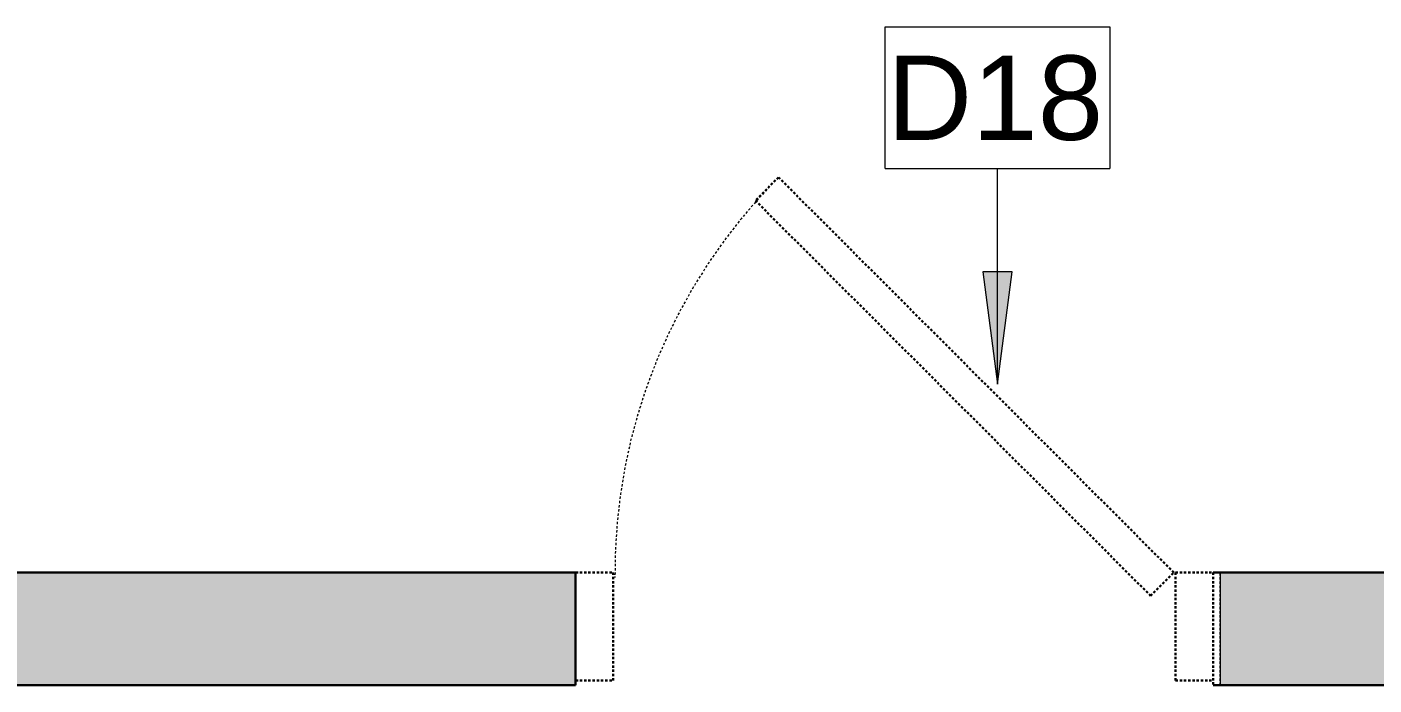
# Model space of a CAD drawing. Header units: inches. Extents: x -1176 to 1551, y -3558 to 978.
# Drawn here: x 940.1 to 1012, y 436.8 to 471.9 of the extents above; entities that cross this region are included whole.
import ezdxf

# ---------------------------------------------------------------- set-up
doc = ezdxf.new("R2010")
doc.units = ezdxf.units.IN
doc.header["$MEASUREMENT"] = 0
doc.linetypes.add('Demolished', pattern=[0.1875, 0.125, -0.0625])
for name, color, linetype, lineweight in [('A-ANNO-KEYN', 231, 'Continuous', 9), ('A-DOOR', 31, 'Continuous', 18), ('A-DOOR-FRAM', 31, 'Continuous', 30), ('A-WALL', 113, 'Continuous', 18), ('A-WALL-PATT', 111, 'Continuous', 18)]:
    doc.layers.add(name, color=color, linetype=linetype, lineweight=lineweight)
doc.styles.add('Arial', font='arial.ttf', dxfattribs={"height": 4.5})

# ---------------------------------------------------------------- blocks, each defined once
blk = doc.blocks.new('Single Flush - OTJ_SOLIDFLUSH_ALUM 30_ - CLERESTORY-7605973-1st Floor Demo')
at = {"layer": 'A-DOOR', "color": 10, "linetype": 'Demolished', "lineweight": 30}
for p, q in [((-6.174, 24.081), (-7.412, 22.843)), ((14.906, 3), (-6.174, 24.081)), ((-7.412, 22.843), (13.669, 1.763)), ((13.669, 1.763), (14.906, 3))]:
    blk.add_line(p, q, dxfattribs=at)
at = {"layer": 'A-DOOR', "color": 7, "linetype": 'Demolished', "lineweight": 9}
blk.add_arc((14.906, 3), 29.812, 135, 180.5, dxfattribs=at)
at = {"layer": 'A-DOOR-FRAM', "color": 10, "linetype": 'Demolished'}
for p, q in [((-17, -2.75), (-17, 3)), ((-17, 3), (-15, 3)), ((-15, -2.75), (-15, 3)), ((15, -2.75), (15, 3)), ((15, 3), (17, 3)), ((17, -2.75), (17, 3)), ((-17, -2.75), (-15, -2.75)), ((15, -2.75), (17, -2.75))]:
    blk.add_line(p, q, dxfattribs=at)
blk = doc.blocks.new('Keynote Tag - Keynote Number - Boxed-135510-1st Floor Demo')
at = {"layer": 'A-ANNO-KEYN'}
for p, q in [((-0.125, -0.0792), (-0.125, 0.0781)), ((-0.125, 0.0781), (0.125, 0.0781)), ((0.125, 0.0781), (0.125, -0.0792)), ((-0.125, -0.0792), (0.125, -0.0792))]:
    blk.add_line(p, q, dxfattribs=at)

msp = doc.modelspace()

# ---------------------------------------------------------------- hatches: boundary and pattern name
at = {"layer": 'A-ANNO-KEYN'}
msp.add_hatch(color=256, dxfattribs=at).paths.add_polyline_path([(991.865, 452.802), (992.655, 458.802), (991.075, 458.802)], flags=0)
at = {"layer": 'A-WALL-PATT', "lineweight": 9}
h = msp.add_hatch(color=7, dxfattribs=at)
h.paths.add_polyline_path([(1087.737, 436.759), (1087.737, 442.759), (1003.737, 442.759), (1003.737, 436.759), (1029.949, 436.759)], flags=0)
h.paths.add_polyline_path([(645.776, 436.759), (645.776, 442.759), (608.401, 442.759), (608.401, 436.759)], flags=0)
h.paths.add_polyline_path([(935.916, 436.759), (969.362, 436.759), (969.362, 442.759), (880.487, 442.759), (880.487, 436.759)], flags=0)
h.paths.add_polyline_path([(846.487, 436.759), (846.487, 442.759), (679.776, 442.759), (679.776, 436.759), (841.883, 436.759)], flags=0)
h.paths.add_polyline_path([(480.776, 436.759), (568.401, 436.759), (568.401, 442.759), (480.776, 442.759)], flags=0)

# ---------------------------------------------------------------- linework, layer by layer
at = {"layer": 'A-ANNO-KEYN'}
for p, q in [((991.865, 452.802), (991.865, 464.309)), ((992.655, 458.802), (991.075, 458.802)), ((991.075, 458.802), (991.865, 452.802)), ((991.865, 452.802), (992.655, 458.802))]:
    msp.add_line(p, q, dxfattribs=at)
at = {"layer": 'A-WALL', "color": 8, "lineweight": 30}
for p, q in [((969.362, 442.759), (893.11, 442.759)), ((969.362, 436.759), (969.362, 442.759)), ((1034.237, 442.759), (1003.362, 442.759)), ((880.487, 436.759), (969.362, 436.759)), ((1003.362, 436.759), (1087.737, 436.759))]:
    msp.add_line(p, q, dxfattribs=at)
at = {"layer": 'A-WALL', "color": 10, "linetype": 'Demolished', "lineweight": 30}
msp.add_line((1003.362, 442.759), (1003.362, 436.759), dxfattribs=at)
at = {"layer": 'A-WALL', "lineweight": 9}
msp.add_line((1003.737, 442.759), (1003.737, 436.759), dxfattribs=at)
at = {"layer": 'A-WALL', "color": 7, "linetype": 'Demolished', "lineweight": 9}
msp.add_line((1003.737, 436.759), (1003.737, 442.759), dxfattribs=at)

# ---------------------------------------------------------------- block references
at = {"layer": 'A-ANNO-KEYN', "xscale": 47.99999999999997, "yscale": 47.99999999999997, "zscale": 47.99999999999997}
msp.add_blockref('Keynote Tag - Keynote Number - Boxed-135510-1st Floor Demo', (991.865, 468.112), dxfattribs=at)
at = {"layer": 'A-DOOR', "color": 7, "linetype": 'Demolished', "lineweight": 9}
msp.add_blockref('Single Flush - OTJ_SOLIDFLUSH_ALUM 30_ - CLERESTORY-7605973-1st Floor Demo', (986.362, 439.759), dxfattribs=at)

# ---------------------------------------------------------------- texts
at = {"layer": 'A-ANNO-KEYN', "insert": (985.974, 470.338), "char_height": 4.5, "width": 14.0895, "attachment_point": 1, "style": 'Arial'}
msp.add_mtext('D18', dxfattribs=at)

doc.saveas('drawing.dxf')
